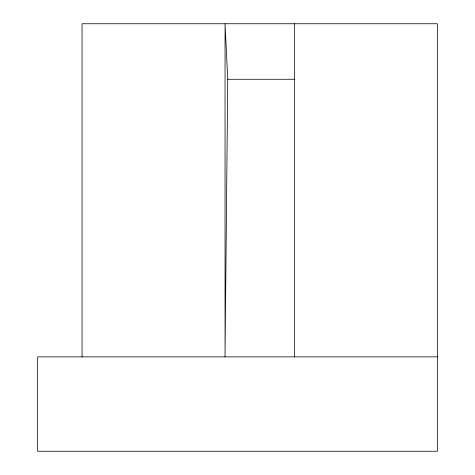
<?xml version="1.0" encoding="UTF-8"?>
<svg xmlns="http://www.w3.org/2000/svg" width="475" height="475" viewBox="0 0 475 475"><rect width="100%" height="100%" fill="white"/><g stroke="black" fill="none" stroke-linecap="round" stroke-linejoin="round"><path stroke-width="0.71" d="M227.745 79.272L225.049 356.867L225.049 23.75L227.745 79.272L294.369 79.272M437.368 356.867L37.632 356.867L37.632 451.25L437.368 451.25L437.368 23.75L82.044 23.75L82.044 356.867M294.369 23.75L294.369 356.867"/></g></svg>
